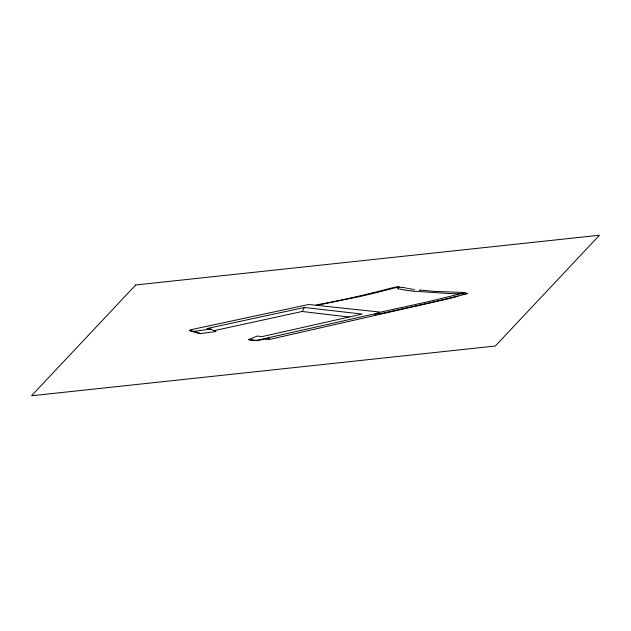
<?xml version="1.0" encoding="UTF-8"?>
<svg xmlns="http://www.w3.org/2000/svg" width="631" height="631" viewBox="0 0 631 631"><rect width="100%" height="100%" fill="white"/><g stroke="black" fill="none" stroke-linecap="round" stroke-linejoin="round"><path stroke-width="0.95" d="M214.067 330.652L302.162 311.485L304.465 307.478L362.139 314.08L261.715 336.678L257.385 336.031L248.48 339.652L256.202 340.669A7.036 1.112 -7.9 0 0 257.984 340.495L269.121 338.153L269.469 339.415L268.143 339.36A40.345 6.381 -7.9 0 1 266.826 339.178L265.47 338.973M464.597 292.492L464.085 292.658A21.738 3.439 -7.9 0 1 462.397 293.21L445.194 297.58A537.715 85.043 -7.9 0 1 423.874 302.651L379.531 312.377M374.538 314.703L379.546 312.337A5.616 0.891 -7.9 0 0 379.152 311.99L309.214 304.552A7.162 1.136 -7.9 0 0 307.597 304.718L190.893 329.729A6.065 0.962 -7.9 0 0 189.923 330.131L189.734 330.597L196.762 332.947A4.575 0.726 -7.9 0 0 197.085 333.018L200.642 333.57L215.999 331.551L210.793 329.122L206.889 328.546L304.465 307.478M466.924 293.683L467.177 293.581A5.584 0.883 -7.9 0 0 467.76 293.273M466.743 293.746L465.733 294.101M465.828 294.07L449.706 298.029A645.773 102.135 -7.9 0 1 427.361 303.314L380.879 313.575M464.266 294.567L465.276 294.054M458.067 296.294L457.57 296.428M456.899 296.602L456.442 296.72M455.921 296.854L454.044 297.335M453.397 297.501L452.719 297.674M452.096 297.824L447.3 298.999M372.716 292.855L392.939 287.681A5.19 0.82 -7.9 0 1 397.53 286.892M446.78 299.126L269.429 339.439M376.975 313.331L257.669 340.141A7.178 1.136 -7.9 0 1 255.855 340.322L248.48 339.652M329.24 302.486L316.084 304.978M380.454 313.662L379.176 313.907M378.395 314.057L377.859 314.159M317.622 305.144L361.074 296.247A254.561 40.258 -7.9 0 0 375.989 292.721L394.462 287.988A8.282 1.309 -7.9 0 1 397.964 287.302L403.193 287.436M375.942 314.498L374.98 314.648M189.876 330.644A4.756 0.749 -7.9 0 0 190.223 330.723L194.064 331.314L210.793 329.122M399.439 286.797L399.344 286.797A5.064 0.805 -7.9 0 0 397.625 286.884M464.448 292.492L435.28 291.419M460.062 293.801L448.775 293.502M448.736 293.502L413.952 291.199M465.449 292.516L465.93 292.539M461.348 293.849L462.657 293.912M463.091 293.936L463.604 293.959M463.399 293.951L463.809 293.967M464.14 293.983L464.747 294.022M435.177 291.412L420.207 290.142M420.08 290.134L419.11 290.023M413.707 291.167L413.053 291.096M412.579 291.041L411.175 290.875M302.162 311.485L348.982 317.038M410.718 290.812L405.938 290.165M414.583 289.455L414.141 289.4M413.163 289.258L412.414 289.148M378.221 313.071L378.876 313.165M405.528 290.102L399.423 289.061M411.783 289.053L411.065 288.943M410.458 288.84L409.527 288.69M408.612 288.533L406.577 288.154M398.658 288.911L398.24 288.832M405.536 287.949L403.272 287.46M398.153 288.817L397.42 288.659M194.064 331.314L200.642 333.57M378.994 312.724A5.072 0.805 -7.9 0 1 376.975 313.331M372.59 292.847A223.674 35.375 -7.9 0 1 329.303 302.501M135.681 284.983L31.55 395.763L495.319 346.017L599.45 235.237L135.681 284.983"/></g></svg>
